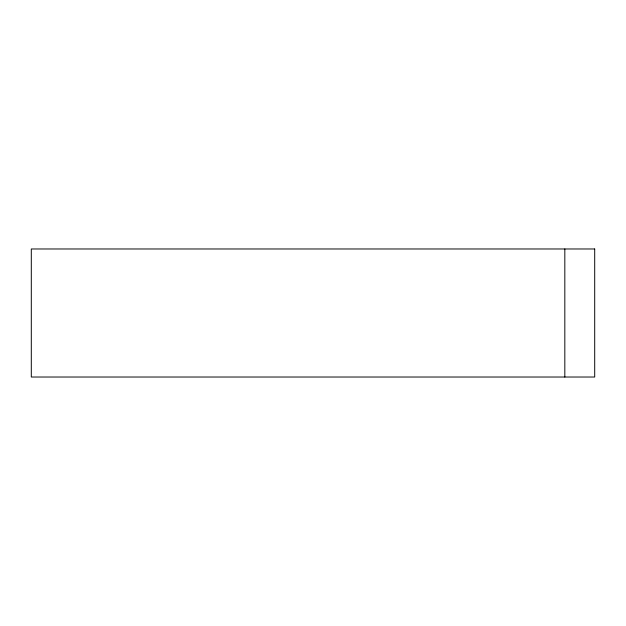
<?xml version="1.0" encoding="UTF-8"?>
<svg xmlns="http://www.w3.org/2000/svg" width="626" height="626" viewBox="0 0 626 626"><rect width="100%" height="100%" fill="white"/><g stroke="black" fill="none" stroke-linecap="round" stroke-linejoin="round"><path stroke-width="0.94" d="M564.824 248.976L564.824 377.024M594.7 248.976L31.3 248.976L31.3 377.024L594.7 377.024L594.7 248.976"/></g></svg>
